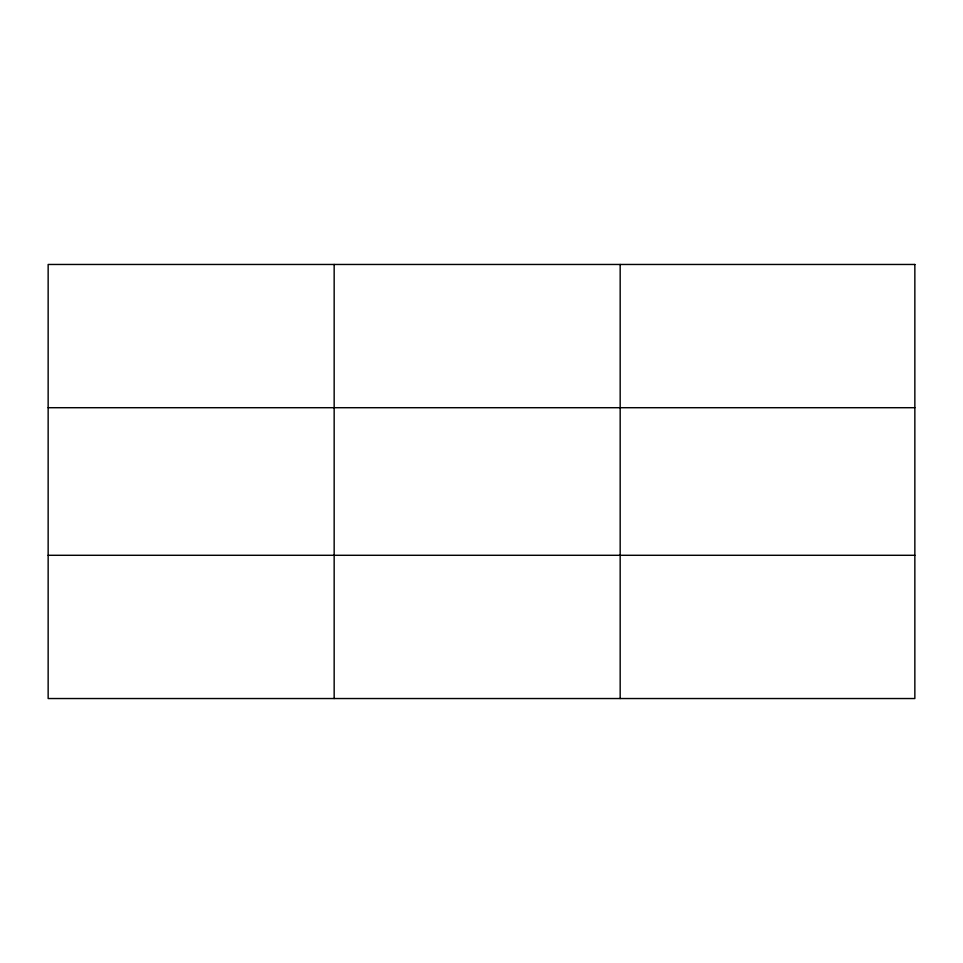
<?xml version="1.0" encoding="UTF-8"?>
<svg xmlns="http://www.w3.org/2000/svg" width="963" height="963" viewBox="0 0 963 963"><rect width="100%" height="100%" fill="white"/><g stroke="black" fill="none" stroke-linecap="round" stroke-linejoin="round"><path stroke-width="1.44" d="M334.161 264.464L334.161 698.536M620.172 264.464L620.172 698.536M48.15 407.71L914.85 407.71M48.15 555.29L914.85 555.29M914.85 264.464L48.15 264.464L48.15 698.536L914.85 698.536L914.85 264.464"/></g></svg>
